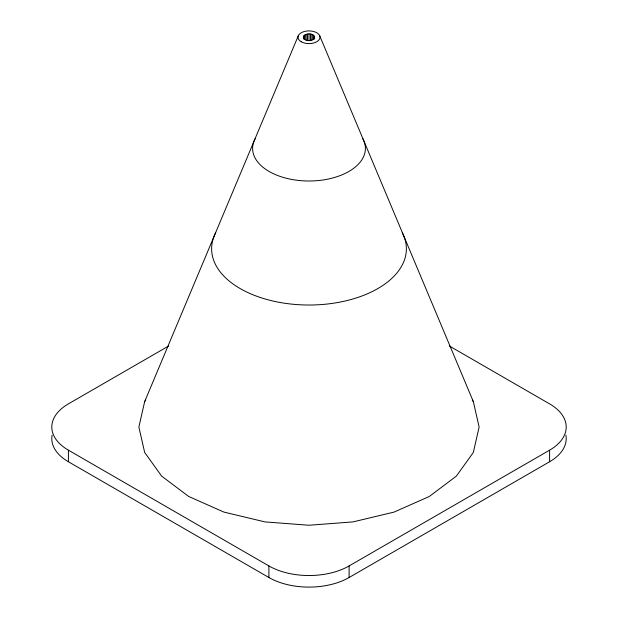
<?xml version="1.0" encoding="UTF-8"?>
<svg xmlns="http://www.w3.org/2000/svg" width="618" height="618" viewBox="0 0 618 618"><rect width="100%" height="100%" fill="white"/><g stroke="black" fill="none" stroke-linecap="round" stroke-linejoin="round"><path stroke-width="0.93" d="M298.37 35.612L144.666 401.607L138.872 427.03L144.666 452.446L161.661 476.138L188.699 496.478L223.932 512.09L264.967 521.901L309 525.246L353.032 521.901L394.068 512.09L429.301 496.478L456.339 476.138L473.334 452.446L479.128 427.03L473.334 401.607L319.63 35.612M303.438 36.392C303.044 41.591 312.275 41.839 314.562 38.115C314.956 32.916 305.725 32.669 303.438 36.392L303.438 38.316M144.666 401.607L145.763 400.078M168.652 345.995L68.405 403.878A56.709 32.739 0 0 0 68.405 450.174L68.405 461.754L268.9 577.513A56.709 32.739 0 0 0 349.1 577.513L549.595 461.754A56.709 32.739 0 0 0 565.895 435.18M68.405 450.174L268.9 565.933A56.709 32.739 0 0 0 349.1 565.933L549.595 450.174A56.709 32.739 0 0 0 549.595 403.878L449.348 345.995M472.237 400.078L473.334 401.607M549.595 450.174L549.595 461.754M349.1 565.933L349.1 577.513M314.562 36.392L314.562 38.316M313.983 35.589L313.983 39.436M313.071 34.902L313.071 39.706M311.874 34.376L311.874 40.139M310.491 34.044L310.491 40.773M309 33.928L309 40.657M307.509 34.044L307.509 40.773M306.126 34.376L306.126 40.139M304.929 34.902L304.929 39.706M304.017 35.589L304.017 39.436M268.9 565.933L268.9 577.513M362.727 138.54A56.4 32.561 0 0 1 309 181.004A56.4 32.561 0 0 1 255.273 138.54M402.287 232.692A97.374 56.215 0 0 1 309 305.022A97.374 56.215 0 0 1 215.713 232.692M68.405 461.754A56.709 32.739 0 0 1 52.105 435.18M301.221 41.746A11.008 6.358 0 0 0 319.63 38.895A11.008 6.358 0 0 0 306.149 31.116A11.008 6.358 0 0 0 301.221 41.746"/></g></svg>
